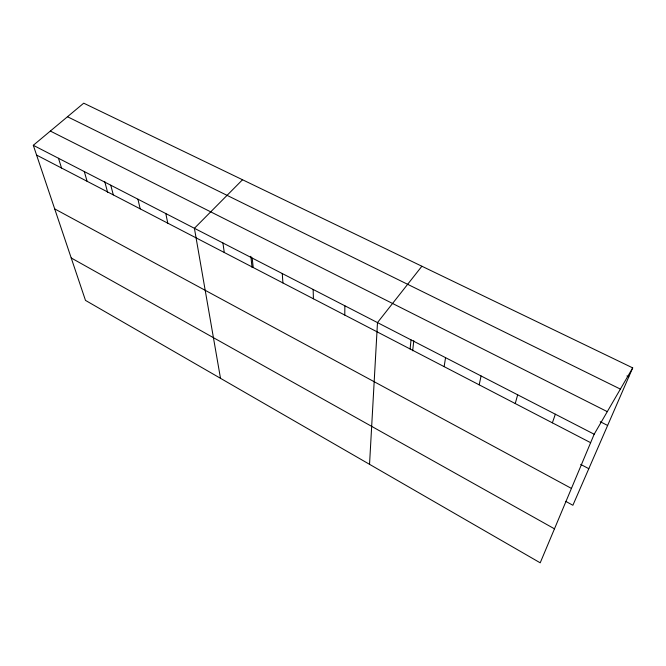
<?xml version="1.0" encoding="UTF-8"?>
<svg xmlns="http://www.w3.org/2000/svg" width="666" height="666" viewBox="0 0 666 666"><rect width="100%" height="100%" fill="white"/><g stroke="black" fill="none" stroke-linecap="round" stroke-linejoin="round"><path stroke-width="1" d="M344.772 315.06L344.871 305.794M369.538 464.327L377.489 322.602L421.886 266.233M410.09 348.967L411.039 339.885M412.679 350.791L413.786 340.676M444.139 366.641L445.554 357.659M479.179 384.831L481.085 375.965M515.234 403.554L517.665 394.805M552.372 422.827L555.344 414.219M632.7 367.882L594.18 434.224L540.209 562.82L85.481 300.391L33.3 145.296L83.716 103.18L632.7 367.882L572.885 505.269L565.75 501.365M242.524 179.753L194.414 228.296L220.496 378.313M626.939 375.949L628.796 376.848M67.482 116.741L620.379 389.102M50.341 131.06L607.292 411.646M600.241 421.703L607.633 425.466M33.3 145.296L594.18 434.224M36.588 155.07L590.625 442.69M580.685 464.393L588.811 468.697M54.704 208.899L571.436 488.419M71.212 257.967L554.478 528.829M58.475 158.267L61.53 168.023M84.291 171.562L87.096 181.294M104.712 181.502L107.651 192.474M110.764 185.206L113.303 194.897M137.92 199.192L140.193 208.858M165.801 213.553L167.774 223.177M222.927 242.982L224.275 252.506M250.841 256.277L252.056 267.424M252.198 258.058L253.213 267.532M282.259 273.543L282.925 282.95M313.137 289.452L313.428 298.793"/></g></svg>
